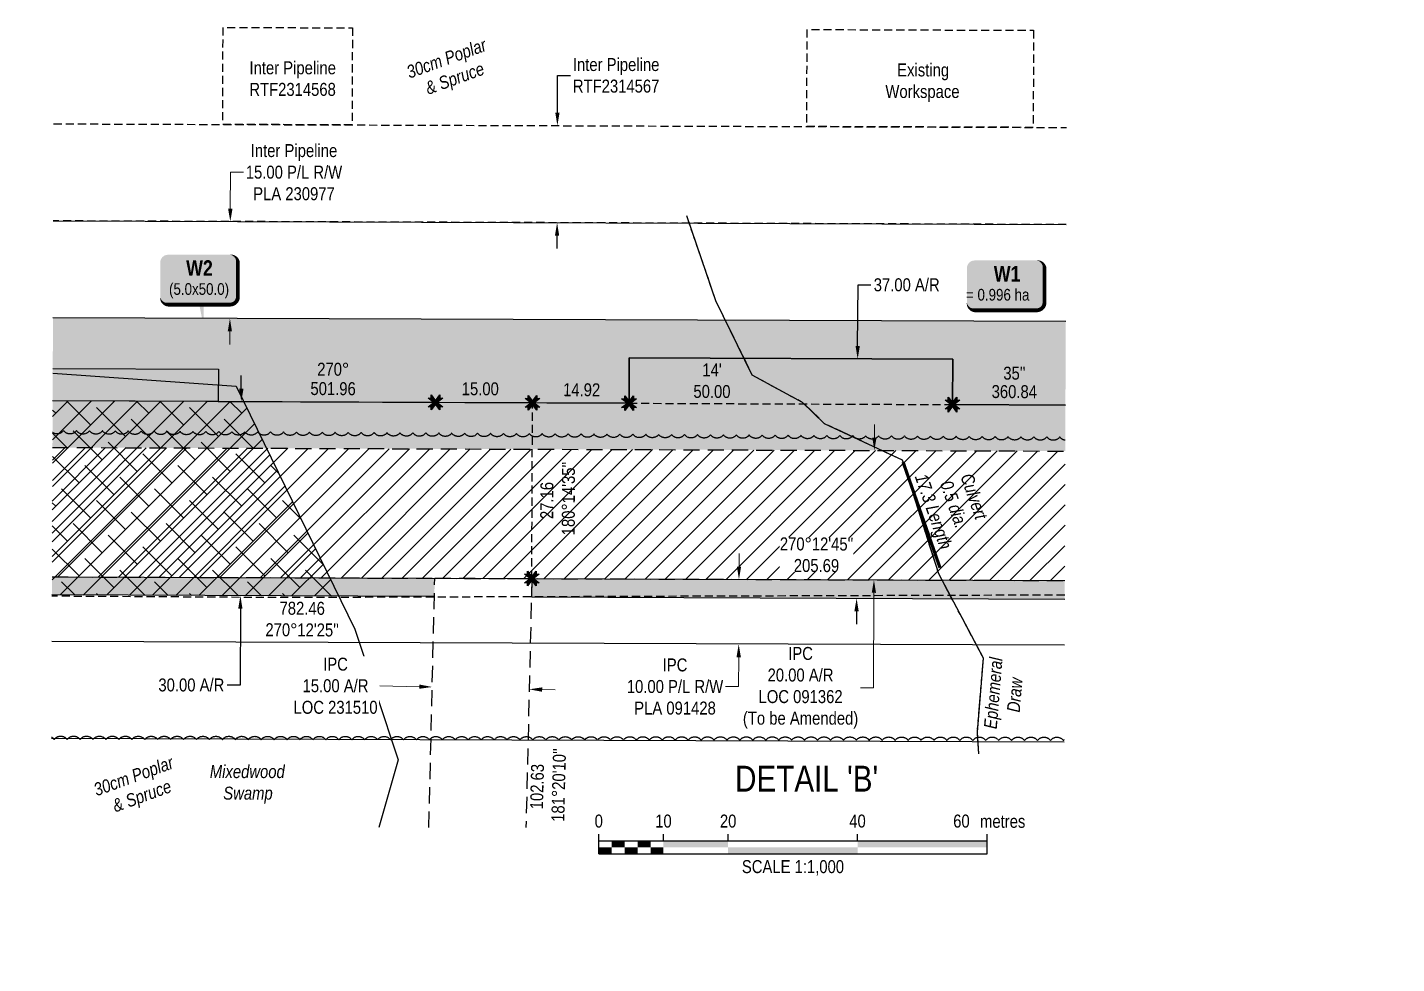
# Model space of a CAD drawing. Extents: x 395420 to 400963, y 6163329 to 6167492.
# Drawn here: x 399905 to 400963, y 6164884 to 6165607 of the extents above; entities that cross this region are included whole.
import ezdxf
from ezdxf.enums import TextEntityAlignment as Align

# ---------------------------------------------------------------- set-up
doc = ezdxf.new("R2010")
doc.units = 0
doc.header["$LTSCALE"] = 5
doc.header["$PDSIZE"] = 0.5
for name, pattern in [('0', [1, 1, 0]), ('foc-ACCESSROAD', [3.75, 2.5, -1.25]), ('foc-TOPO-ephemeral', [6.25, 3.125, -0.625, 0.625, -0.625, 0.625, -0.625]), ('foc-TRAV', [1.875, 1.25, -0.625]), ('HIDDEN2', [1.875, 1.25, -0.625]), ('UG_PIPE', [1.875, 1.25, -0.625])]:
    doc.linetypes.add(name, pattern=pattern)
doc.layers.get('Defpoints').update_dxf_attribs({"color": 9})
for name, color, linetype, lineweight in [('AS-GENERAL', 48, 'Continuous', 18), ('C-AR-T', 13, 'Continuous', 9), ('C-RW-T', 13, 'Continuous', 9), ('F-RW-T', 190, 'Continuous', 9), ('T-TEXT', 48, 'Continuous', 18)]:
    doc.layers.add(name, color=color, linetype=linetype, lineweight=lineweight)
for name, color, linetype in [('AS-PIPE-UG', 44, 'UG_PIPE'), ('C-AR', 13, 'foc-ACCESSROAD'), ('C-RW', 13, 'Continuous'), ('DETAIL-T', 7, 'Continuous'), ('F-RW', 190, 'Continuous'), ('L-BD', 7, 'Continuous'), ('L-BD1', 253, 'Continuous'), ('L-MON', 1, 'Continuous'), ('P-PROPOSED', 10, 'Continuous'), ('P-PROPOSED-EXISTING-H', 59, 'Continuous'), ('P-PROPOSED-H', 21, 'Continuous'), ('P-TEMP-BLOCKS', 250, 'Continuous'), ('P-TEMP-H', 41, 'Continuous'), ('P-TEMP_WORKSPACE', 46, 'Continuous'), ('P-TRAV', 4, 'foc-TRAV'), ('P-TXT', 4, 'Continuous'), ('T-BUSH', 110, '0'), ('T-BUSH-T', 110, 'Continuous'), ('T-DRAW', 143, 'foc-TOPO-ephemeral'), ('T-EXISTING TFA', 220, 'HIDDEN2'), ('T-EXISTING TFA-T', 220, 'Continuous'), ('T-WATER-T', 170, 'Continuous'), ('WETLAND', 143, 'Continuous')]:
    doc.layers.add(name, color=color, linetype=linetype)
doc.layers.add('NM-WETLAND-H', color=7, linetype='Continuous', true_color=0x8affff)
doc.styles.add('80', font='ARIALN.TTF', dxfattribs={"height": 10})
doc.styles.add('80CG', font='ARIALN.TTF', dxfattribs={"height": 10})
doc.styles.add('80L', font='ARIALN.TTF', dxfattribs={"height": 10})
doc.styles.add('BOLD', font='ARIALNB.TTF')
doc.styles.add('foc-LtypeFont', font='ARIALN.TTF', dxfattribs={"height": 7.35})
doc.linetypes.add('foc-TOPO-flowdirection-NOLINE', pattern='A,0,[">",foc-LtypeFont,S=0.3,R=0,X=0,Y=-0.945],-20,[">",foc-LtypeFont,S=0.3,R=0,X=0,Y=-0.945],0', length=20)
doc.dimstyles.new('Compass 5 000', dxfattribs={"dimscale": 5, "dimtxt": 9, "dimasz": 2, "dimexe": 0.2, "dimexo": 0.0625, "dimgap": 0.5, "dimtad": 0, "dimtih": 1, "dimtoh": 1, "dimzin": 0, "dimdsep": 46, "dimtxsty": '80CG', "dimcen": 0.1, "dimse1": 1, "dimse2": 1, "dimclrd": 256, "dimclrt": 256, "dimaunit": 1, "dimadec": 4, "dimazin": 0, "dimtfac": 0.06, "dimtofl": 0, "dimtmove": 0, "dimatfit": 1, "dimfxl": 0.2, "dimtolj": 1, "dimtzin": 0, "dimlwd": -1, "dimarcsym": 0})

# ---------------------------------------------------------------- blocks, each defined once
blk = doc.blocks.new('*D134')
at = {"layer": 'Defpoints', "color": 0, "transparency": 16777216}
for p in [(399602.9, 6165533.8), (400314.5, 6165531.2), (399602.7, 6165458.8)]:
    blk.add_point(p, dxfattribs=at)
at = {"layer": 'T-EXISTING TFA-T', "transparency": 16777216}
for p, q in [((400314.6, 6165541.2), (400314.7, 6165570)), ((400314.7, 6165570), (400324.7, 6165570)), ((400314.2, 6165446.2), (400314.2, 6165436.2))]:
    blk.add_line(p, q, dxfattribs=at)
for points in [[(400312.9, 6165541.2), (400316.2, 6165541.2), (400314.5, 6165531.2)], [(400312.6, 6165446.2), (400315.9, 6165446.2), (400314.3, 6165456.2)]]:
    blk.add_solid(points, dxfattribs=at)
at = {"layer": 'T-EXISTING TFA-T', "transparency": 16777216, "insert": (400359.9, 6165570), "char_height": 10, "attachment_point": 5, "style": '80CG'}
blk.add_mtext('\\A1;Inter Pipeline\\PRTF2314567', dxfattribs=at)
blk = doc.blocks.new('*U109')
h = blk.add_hatch(color=191)
edge = h.paths.add_edge_path()
edge.add_line((-24, -20), (24, -20))
edge.add_arc((24, -14), 6, 270, 360)
edge.add_line((30, -14), (30, 12.5))
edge.add_arc((24, 12.5), 6, 0, 90)
edge.add_line((24, 18.5), (-24, 18.5))
edge.add_arc((-24, 12.5), 6, 90, 180)
edge.add_line((-30, 12.5), (-30, -14))
edge.add_arc((-24, -14), 6, 180, 270)
at = {"color": 250, "flags": 128}
blk.add_lwpolyline([(-24, -20, 3, 3, 0), (24, -20, 3, 3, 0.414214), (30, -14, 3, 3, 0), (30, 12.5, 3, 0, 0.414214), (24, 18.5, 0, 0, 0), (-24, 18.5, 0, 0, 0.414214), (-30, 12.5, 0, 0, 0), (-30, -14, 0, 3, 0.414214)], format="xyseb", close=True, dxfattribs=at)
at = {"flags": 128}
blk.add_lwpolyline([(3.6, -37.3, 0, 7.5, 0), (0, 0, 0, 0, 0)], format="xyseb", dxfattribs=at)
at = {"color": 250}
for tag, p, height, style in [('TEMP_AREA_W1_001', (-9.2, 2.2), 12, 'BOLD'), ('ENTER_TEXT_001', (-30.7, -12.5), 9, '80')]:
    blk.add_attdef(tag, p, '', height=height, dxfattribs=dict(at, style=style))
blk = doc.blocks.new('*U129')
h = blk.add_hatch(color=191)
edge = h.paths.add_edge_path()
edge.add_line((-24, -20), (24, -20))
edge.add_arc((24, -14), 6, 270, 360)
edge.add_line((30, -14), (30, 12.5))
edge.add_arc((24, 12.5), 6, 0, 90)
edge.add_line((24, 18.5), (-24, 18.5))
edge.add_arc((-24, 12.5), 6, 90, 180)
edge.add_line((-30, 12.5), (-30, -14))
edge.add_arc((-24, -14), 6, 180, 270)
at = {"color": 250, "flags": 128}
blk.add_lwpolyline([(-24, -20, 3, 3, 0), (24, -20, 3, 3, 0.414214), (30, -14, 3, 3, 0), (30, 12.5, 3, 0, 0.414214), (24, 18.5, 0, 0, 0), (-24, 18.5, 0, 0, 0.414214), (-30, 12.5, 0, 0, 0), (-30, -14, 0, 3, 0.414214)], format="xyseb", close=True, dxfattribs=at)
at = {"flags": 128}
blk.add_lwpolyline([(11.9, -9.9, 0, 7.5, 0), (0, 0, 0, 0, 0)], format="xyseb", dxfattribs=at)
at = {"color": 250}
for tag, p, height, style in [('TEMP_AREA_W1_001', (-9.2, 2.2), 12, 'BOLD'), ('ENTER_TEXT_001', (-30.7, -12.5), 9, '80')]:
    blk.add_attdef(tag, p, '', height=height, dxfattribs=dict(at, style=style))
blk = doc.blocks.new('*D132')
at = {"layer": 'C-AR-T', "transparency": 16777216}
for p, q in [((400559.5, 6165290.3), (400559.5, 6165300.3)), ((400559, 6165170.4), (400558.8, 6165097)), ((400558.8, 6165097), (400548.8, 6165097))]:
    blk.add_line(p, q, dxfattribs=at)
for points in [[(400557.8, 6165290.3), (400561.1, 6165290.3), (400559.4, 6165280.3)], [(400557.4, 6165170.4), (400560.7, 6165170.3), (400559.1, 6165180.3)]]:
    blk.add_solid(points, dxfattribs=at)
at = {"layer": 'Defpoints', "color": 0, "transparency": 16777216}
for p in [(400962.9, 6165278.8), (400559.1, 6165180.3), (400962.6, 6165178.9)]:
    blk.add_point(p, dxfattribs=at)
at = {"layer": 'C-AR-T', "transparency": 16777216, "insert": (400502.4, 6165097), "char_height": 10, "attachment_point": 5, "style": '80CG'}
blk.add_mtext('\\A1;IPC\\P20.00 A/R\\PLOC 091362\\P(To be Amended)', dxfattribs=at)
blk = doc.blocks.new('*D133')
at = {"layer": 'C-AR-T', "transparency": 16777216}
for p, q in [((400207.8, 6165097.8), (400177.4, 6165098.5)), ((400302.7, 6165095.6), (400312.7, 6165095.4))]:
    blk.add_line(p, q, dxfattribs=at)
for points in [[(400207.8, 6165099.5), (400207.8, 6165096.2), (400217.8, 6165097.6)], [(400302.8, 6165097.3), (400302.7, 6165093.9), (400292.7, 6165095.8)]]:
    blk.add_solid(points, dxfattribs=at)
at = {"layer": 'Defpoints', "color": 0, "transparency": 16777216}
for p in [(400292.7, 6165095.8), (400212.8, 6164885.7), (400287.8, 6164883.9)]:
    blk.add_point(p, dxfattribs=at)
at = {"layer": 'C-AR-T', "transparency": 16777216, "insert": (400143.1, 6165098.5), "char_height": 10, "attachment_point": 5, "style": '80CG', "bg_fill": 3, "box_fill_scale": 1.1, "bg_fill_color": 256, "bg_fill_true_color": 13158600, "bg_fill_transparency": 0}
blk.add_mtext('\\A1;IPC\\P15.00 A/R\\PLOC 231510', dxfattribs=at)
blk = doc.blocks.new('*D138')
at = {"layer": 'C-RW-T', "transparency": 16777216}
for p, q in [((400454.9, 6165190.6), (400454.9, 6165200.6)), ((400454.6, 6165120.6), (400454.5, 6165097.9)), ((400454.5, 6165097.9), (400444.5, 6165097.9))]:
    blk.add_line(p, q, dxfattribs=at)
for points in [[(400453.2, 6165190.6), (400456.5, 6165190.6), (400454.8, 6165180.6)], [(400452.9, 6165120.6), (400456.3, 6165120.6), (400454.6, 6165130.6)]]:
    blk.add_solid(points, dxfattribs=at)
at = {"layer": 'Defpoints', "color": 0, "transparency": 16777216}
for p in [(400129.8, 6165181.9), (400454.8, 6165180.6), (400129.6, 6165131.8)]:
    blk.add_point(p, dxfattribs=at)
at = {"layer": 'C-RW-T', "transparency": 16777216, "insert": (400405.4, 6165097.9), "char_height": 10, "attachment_point": 5, "style": '80CG', "bg_fill": 3, "box_fill_scale": 1.1, "bg_fill_color": 256, "bg_fill_true_color": 13158600, "bg_fill_transparency": 0}
blk.add_mtext('\\A1;IPC\\P10.00 P/L R/W^JPLA 091428', dxfattribs=at)
blk = doc.blocks.new('*D135')
at = {"layer": 'Defpoints', "color": 0, "transparency": 16777216}
for p in [(399187.9, 6165460.3), (400061.8, 6165457.1), (399187.6, 6165385.3)]:
    blk.add_point(p, dxfattribs=at)
at = {"layer": 'F-RW-T', "transparency": 16777216}
for p, q in [((400061.8, 6165467.1), (400061.9, 6165495.2)), ((400061.9, 6165495.2), (400071.9, 6165495.2)), ((400061.5, 6165372.2), (400061.4, 6165362.2))]:
    blk.add_line(p, q, dxfattribs=at)
for points in [[(400060.1, 6165467.1), (400063.5, 6165467.1), (400061.8, 6165457.1)], [(400059.8, 6165372.2), (400063.1, 6165372.2), (400061.5, 6165382.2)]]:
    blk.add_solid(points, dxfattribs=at)
at = {"layer": 'F-RW-T', "transparency": 16777216, "insert": (400111, 6165495.2), "char_height": 10, "attachment_point": 5, "style": '80CG'}
blk.add_mtext('\\A1;Inter Pipeline\\P15.00 P/L R/W^JPLA 230977', dxfattribs=at)
blk = doc.blocks.new('*D136')
at = {"layer": 'Defpoints', "color": 0, "transparency": 16777216}
for p in [(400426.4, 6165316.6), (400069.6, 6165168.1), (400425.8, 6165166.6)]:
    blk.add_point(p, dxfattribs=at)
at = {"layer": 'P-TXT', "transparency": 16777216}
for p, q in [((400070.3, 6165328.1), (400070.3, 6165338.1)), ((400069.6, 6165158.1), (400069.3, 6165099.1)), ((400069.3, 6165099.1), (400059.3, 6165099.1))]:
    blk.add_line(p, q, dxfattribs=at)
for points in [[(400068.6, 6165328.1), (400072, 6165328.1), (400070.3, 6165318.1)], [(400067.9, 6165158.1), (400071.2, 6165158.1), (400069.6, 6165168.1)]]:
    blk.add_solid(points, dxfattribs=at)
at = {"layer": 'P-TXT', "transparency": 16777216, "insert": (400031.7, 6165099.1), "char_height": 10, "attachment_point": 5, "style": '80CG'}
blk.add_mtext('\\A1;30.00 A/R', dxfattribs=at)
blk = doc.blocks.new('*D137')
at = {"layer": 'Defpoints', "color": 0, "transparency": 16777216}
for p in [(400526.3, 6165351.1), (400546.5, 6165351), (400525.5, 6165166.2)]:
    blk.add_point(p, dxfattribs=at)
at = {"layer": 'P-TXT', "transparency": 16777216}
for p, q in [((400546.5, 6165361), (400546.8, 6165408.2)), ((400546.8, 6165408.2), (400556.8, 6165408.2)), ((400545.7, 6165156.1), (400545.6, 6165146.1))]:
    blk.add_line(p, q, dxfattribs=at)
for points in [[(400544.9, 6165361), (400548.2, 6165361), (400546.5, 6165351)], [(400544, 6165156.1), (400547.3, 6165156.1), (400545.7, 6165166.1)]]:
    blk.add_solid(points, dxfattribs=at)
at = {"layer": 'P-TXT', "transparency": 16777216, "insert": (400584.4, 6165408.2), "char_height": 10, "attachment_point": 5, "style": '80CG'}
blk.add_mtext('\\A1;37.00 A/R', dxfattribs=at)
blk = doc.blocks.new('TEMP')
h = blk.add_hatch(color=255)
h.dxf.hatch_style = 1
h.paths.add_polyline_path([(0, 0.25), (-0.67, 1.15), (-0.67, 0.67), (-1.15, 0.67), (-0.25, 0), (-1.15, -0.67), (-0.67, -0.67), (-0.67, -1.15), (0, -0.25), (0.67, -1.15), (0.67, -0.67), (1.15, -0.67), (0.25, 0), (1.15, 0.67), (0.67, 0.67), (0.67, 1.15)])
h.paths.add_polyline_path([(0.57, 0.85), (0.57, 0.57), (0.85, 0.57), (0.08, 0), (0.85, -0.57), (0.57, -0.57), (0.57, -0.85), (0, -0.08), (-0.57, -0.85), (-0.57, -0.57), (-0.85, -0.57), (-0.08, 0), (-0.85, 0.57), (-0.57, 0.57), (-0.57, 0.85), (0, 0.08)], flags=16)
h = blk.add_hatch(color=1)
h.dxf.hatch_style = 1
h.paths.add_polyline_path([(0, 0.08), (-0.57, 0.85), (-0.57, 0.57), (-0.85, 0.57), (-0.08, 0), (-0.85, -0.57), (-0.57, -0.57), (-0.57, -0.85), (0, -0.08), (0.57, -0.85), (0.57, -0.57), (0.85, -0.57), (0.08, 0), (0.85, 0.57), (0.57, 0.57), (0.57, 0.85)])
at = {"color": 1}
for p, q in [((-0.08, 0), (0.08, 0)), ((0, 0.08), (0, -0.08))]:
    blk.add_line(p, q, dxfattribs=at)
at = {"color": 255, "flags": 128}
blk.add_lwpolyline([(-0.25, 0), (-1.15, 0.67), (-0.67, 0.67), (-0.67, 1.15), (0, 0.25), (0.67, 1.15), (0.67, 0.67), (1.15, 0.67), (0.25, 0), (1.15, -0.67), (0.67, -0.67), (0.67, -1.15), (0, -0.25), (-0.67, -1.15), (-0.67, -0.67), (-1.15, -0.67)], close=True, dxfattribs=at)
at = {"color": 1, "flags": 128}
blk.add_lwpolyline([(-0.08, 0), (-0.85, 0.57), (-0.57, 0.57), (-0.57, 0.85), (0, 0.08), (0.57, 0.85), (0.57, 0.57), (0.85, 0.57), (0.08, 0), (0.85, -0.57), (0.57, -0.57), (0.57, -0.85), (0, -0.08), (-0.57, -0.85), (-0.57, -0.57), (-0.85, -0.57)], close=True, dxfattribs=at)
blk = doc.blocks.new('*U31')
at = {"color": 0}
for p, q in [((-150, 0), (-150, 15)), ((-100, 10), (-100, 15)), ((-50, 10), (-50, 15)), ((50, 10), (50, 15)), ((150.2, 0), (150.2, 15)), ((-150, 10), (150.2, 10)), ((-150, 0), (150.2, 0))]:
    blk.add_line(p, q, dxfattribs=at)
for points in [[(-150, 5), (-140, 5), (-150, 0), (-140, 0)], [(-140, 10), (-130, 10), (-140, 5), (-130, 5)], [(-130, 5), (-120, 5), (-130, 0), (-120, 0)], [(-120, 10), (-110, 10), (-120, 5), (-110, 5)], [(-110, 5), (-100, 5), (-110, 0), (-100, 0)], [(-100, 10), (-50, 10), (-100, 5), (-50, 5)], [(-50, 5), (50, 5), (-50, 0), (50, 0)], [(50, 10), (150.2, 10), (50, 5), (150.2, 5)]]:
    blk.add_solid(points, dxfattribs=at)
at = {"color": 0, "style": '80'}
blk.add_text('metres', height=10, dxfattribs=at).set_placement((162.2, 20), align=Align.CENTER)
at = {"color": 0, "char_height": 10, "style": '80'}
for s, insert, attachment_point in [('0', (-150, 30.2), 2), ('10', (-100, 30.2), 2), ('20', (-50, 30.2), 2), ('40', (50, 30.2), 2), ('60', (136.7, 30.2), 3), ('SCALE 1:1,000', (0.1, -5), 2)]:
    blk.add_mtext(s, dxfattribs=dict(at, insert=insert, attachment_point=attachment_point))

msp = doc.modelspace()

# ---------------------------------------------------------------- hatches: boundary and pattern name
at = {"layer": 'NM-WETLAND-H'}
h = msp.add_hatch(dxfattribs=at)
h.set_pattern_fill('ANSI38', color=256, scale=3.998464)
h.set_pattern_definition([(45, (9408.897, 6904.751), (-8.976807703, 8.976807703), []), (135, (9408.897, 6904.751), (-26.930423108, 8.976807703), [31.737808, -19.0426848])])
h.paths.add_polyline_path([(399924.539, 6165318.688), (399923.996, 6165168.747), (400145.39, 6165167.805), (400072.091, 6165318.06)])
at = {"layer": 'P-PROPOSED-EXISTING-H'}
h = msp.add_hatch(dxfattribs=at)
h.set_pattern_fill('ANSI31', color=256, scale=3.498656)
h.set_pattern_definition([(45, (9408.897, 6904.751), (-7.85470674, 7.85470674), [])])
h.paths.add_polyline_path([(400706.561, 6165179.897), (400706.923, 6165279.777), (399924.408, 6165282.611), (399924.047, 6165182.732)])
at = {"layer": 'P-PROPOSED-H'}
h = msp.add_hatch(color=256, dxfattribs=at)
h.dxf.hatch_style = 1
h.paths.add_polyline_path([(400706.923, 6165279.777), (400707.052, 6165315.36), (400619.794, 6165315.731), (400619.943, 6165350.717), (400370.041, 6165351.78), (400369.892, 6165316.794), (399924.539, 6165318.688), (399924.408, 6165282.611)])
h = msp.add_hatch(color=256, dxfattribs=at)
h.dxf.hatch_style = 1
h.paths.add_polyline_path([(399924.046, 6165182.703), (399923.996, 6165168.747), (400219.431, 6165167.49), (400219.761, 6165181.638)])
h.paths.add_polyline_path([(400706.509, 6165165.418), (400706.561, 6165179.885), (400294.747, 6165181.368), (400294.415, 6165167.171)])
at = {"layer": 'P-TEMP-H'}
h = msp.add_hatch(color=256, dxfattribs=at)
h.dxf.hatch_style = 1
h.paths.add_polyline_path([(400707.052, 6165315.36), (400707.286, 6165379.823), (399924.771, 6165382.658), (399924.63, 6165343.678), (400052.552, 6165343.134), (400052.446, 6165318.144), (400369.892, 6165316.794), (400370.041, 6165351.78), (400619.943, 6165350.717), (400619.794, 6165315.731)])
h = msp.add_hatch(color=256, dxfattribs=at)
h.dxf.hatch_style = 1
h.paths.add_polyline_path([(399924.63, 6165343.678), (399924.539, 6165318.688), (400052.446, 6165318.144), (400052.552, 6165343.134)])

# ---------------------------------------------------------------- linework, layer by layer
at = {"layer": 'AS-GENERAL', "const_width": 2.499, "flags": 128}
msp.add_lwpolyline([(400581.607, 6165271.338), (400610.117, 6165189.733)], dxfattribs=at)
at = {"layer": 'AS-PIPE-UG', "flags": 128}
msp.add_lwpolyline([(400706.521, 6165168.589), (400100.752, 6165166.623), (399923.992, 6165167.714)], dxfattribs=at)
at = {"layer": 'C-AR', "flags": 128}
for points in [[(399924.408, 6165282.611), (400706.923, 6165279.777)], [(399924.046, 6165182.65), (400706.561, 6165179.816)]]:
    msp.add_lwpolyline(points, dxfattribs=at)
at = {"layer": 'C-AR'}
msp.add_lwpolyline([(400215.258, 6164988.938), (400219.762, 6165181.661), (400294.747, 6165181.389), (400290.249, 6164988.938)], dxfattribs=at)
at = {"layer": 'C-RW'}
for points in [[(399924.047, 6165182.732), (400706.561, 6165179.897)], [(400706.38, 6165129.835), (399923.865, 6165132.67)], [(400706.109, 6165054.864), (399923.594, 6165057.699)]]:
    msp.add_lwpolyline(points, dxfattribs=at)
at = {"layer": 'F-RW'}
for points in [[(399925.042, 6165457.627), (400707.557, 6165454.793)], [(400707.286, 6165379.823), (399924.771, 6165382.658)]]:
    msp.add_lwpolyline(points, dxfattribs=at)
at = {"layer": 'P-PROPOSED', "flags": 128}
for points in [[(400707.052, 6165315.36), (400619.794, 6165315.731), (400619.943, 6165350.717), (400370.041, 6165351.78), (400369.892, 6165316.794), (400297.905, 6165317.1), (400220.34, 6165317.43), (399924.539, 6165318.688)], [(400294.724, 6165181.389), (400294.39, 6165167.171), (400706.509, 6165165.418)], [(400219.431, 6165167.49), (399923.996, 6165168.747)]]:
    msp.add_lwpolyline(points, dxfattribs=at)
at = {"layer": 'P-TEMP_WORKSPACE', "flags": 128}
for points in [[(400707.286, 6165379.823), (399924.771, 6165382.658)], [(399924.63, 6165343.678), (400052.552, 6165343.134), (400052.446, 6165318.144), (400369.892, 6165316.794), (400370.041, 6165351.78), (400619.943, 6165350.717), (400619.794, 6165315.731), (400707.052, 6165315.36)], [(399924.63, 6165343.678), (400052.552, 6165343.134), (400052.446, 6165318.144), (399924.539, 6165318.688)]]:
    msp.add_lwpolyline(points, dxfattribs=at)
at = {"layer": 'P-TRAV', "flags": 128}
for points in [[(400294.724, 6165181.389), (400295.301, 6165317.111)], [(400369.892, 6165316.794), (400619.794, 6165315.731)]]:
    msp.add_lwpolyline(points, dxfattribs=at)
at = {"layer": 'T-BUSH', "flags": 128}
for points in [[(400706.954, 6165288.152, -0.21465828), (400702.667, 6165290.741, -0.52056705), (400692.671, 6165290.805, -0.52056705), (400682.675, 6165290.869, -0.52056705), (400672.679, 6165290.933, -0.52056705), (400662.683, 6165290.997, -0.52056705), (400652.687, 6165291.061, -0.52056705), (400642.691, 6165291.125, -0.52056705), (400632.695, 6165291.189, -0.52056705), (400622.699, 6165291.253, -0.52056705), (400612.703, 6165291.317, -0.52056705), (400602.707, 6165291.381, -0.52056705), (400592.711, 6165291.445, -0.52056705), (400582.715, 6165291.509, -0.52056705), (400572.719, 6165291.572, -0.52056705), (400562.724, 6165291.636, -0.52056705), (400552.728, 6165291.7, -0.52056705), (400542.732, 6165291.764, -0.52056705), (400532.736, 6165291.828, -0.52056705), (400522.74, 6165291.892, -0.52056705), (400512.744, 6165291.956, -0.52056705), (400502.748, 6165292.02, -0.52056705), (400492.752, 6165292.084, -0.52056705), (400482.756, 6165292.148, -0.52056705), (400472.76, 6165292.212, -0.52056705), (400462.764, 6165292.276, -0.52056705), (400452.768, 6165292.34, -0.52056705), (400442.772, 6165292.404, -0.52056705), (400432.776, 6165292.467, -0.52056705), (400422.78, 6165292.531, -0.52056705), (400412.784, 6165292.595, -0.52056705), (400402.788, 6165292.659, -0.52056705), (400392.792, 6165292.723, -0.52056705), (400382.796, 6165292.787, -0.52056705), (400372.8, 6165292.851, -0.52056705), (400362.804, 6165292.915, -0.52056705), (400352.808, 6165292.979, -0.52056705), (400342.812, 6165293.043, -0.52056705), (400332.817, 6165293.107, -0.52056705), (400322.821, 6165293.171, -0.52056705), (400312.825, 6165293.235, -0.52056705), (400302.829, 6165293.299, -0.52056705), (400292.833, 6165293.363, -0.52056705), (400282.837, 6165293.426, -0.52056705), (400272.841, 6165293.49, -0.52056705), (400262.845, 6165293.554, -0.52056705), (400252.849, 6165293.618, -0.52056705), (400242.853, 6165293.682, -0.52056705), (400232.857, 6165293.746, -0.52056705), (400222.861, 6165293.81, -0.52056705), (400212.865, 6165293.874, -0.52056705), (400202.869, 6165293.938, -0.52056705), (400192.873, 6165294.002, -0.52056705), (400182.877, 6165294.066, -0.52056705), (400172.881, 6165294.13, -0.52056705), (400162.885, 6165294.194, -0.52056705), (400152.889, 6165294.258, -0.52056705), (400142.893, 6165294.321, -0.52056705), (400132.897, 6165294.385, -0.52056705), (400122.901, 6165294.449, -0.52056705), (400112.906, 6165294.513, -0.52056705), (400102.91, 6165294.577, -0.52056705), (400092.914, 6165294.641, -0.52056705), (400082.918, 6165294.705, -0.52056705), (400072.922, 6165294.769, -0.52056705), (400062.926, 6165294.833, -0.52056705), (400052.93, 6165294.897, -0.52056705), (400042.934, 6165294.961, -0.52056705), (400032.938, 6165295.025, -0.52056705), (400022.942, 6165295.089, -0.52056705), (400012.946, 6165295.153, -0.52056705), (400002.95, 6165295.217, -0.52056705), (399992.954, 6165295.28, -0.52056705), (399982.958, 6165295.344, -0.52056705), (399972.962, 6165295.408, -0.52056705), (399962.966, 6165295.472, -0.52056705), (399952.97, 6165295.536, -0.52056705), (399942.974, 6165295.6, -0.52056705), (399932.978, 6165295.664, -0.41543173), (399924.45, 6165294.235)], [(399923.598, 6165058.923, -0.11855311), (399925.734, 6165057.031, -0.52056705), (399935.73, 6165057.021, -0.52056705), (399945.726, 6165057.011, -0.52056705), (399955.722, 6165057, -0.52056705), (399965.718, 6165056.99, -0.52056705), (399975.715, 6165056.98, -0.52056705), (399985.711, 6165056.969, -0.52056705), (399995.707, 6165056.959, -0.52056705), (400005.703, 6165056.949, -0.52056705), (400015.699, 6165056.938, -0.52056705), (400025.695, 6165056.928, -0.52056705), (400035.692, 6165056.918, -0.52056705), (400045.688, 6165056.907, -0.52056705), (400055.684, 6165056.897, -0.52056705), (400065.68, 6165056.887, -0.52056705), (400075.676, 6165056.876, -0.52056705), (400085.672, 6165056.866, -0.52056705), (400095.669, 6165056.856, -0.52056705), (400105.665, 6165056.845, -0.52056705), (400115.661, 6165056.835, -0.52056705), (400125.657, 6165056.825, -0.52056705), (400135.653, 6165056.814, -0.52056705), (400145.649, 6165056.804, -0.52056705), (400155.645, 6165056.794, -0.52056705), (400165.642, 6165056.783, -0.52056705), (400175.638, 6165056.773, -0.52056705), (400185.634, 6165056.763, -0.52056705), (400195.63, 6165056.752, -0.52056705), (400205.626, 6165056.742, -0.52056705), (400215.622, 6165056.732, -0.52056705), (400225.619, 6165056.722, -0.52056705), (400235.615, 6165056.711, -0.52056705), (400245.611, 6165056.701, -0.52056705), (400255.607, 6165056.691, -0.52056705), (400265.603, 6165056.68, -0.52056705), (400275.599, 6165056.67, -0.52056705), (400285.595, 6165056.66, -0.52056705), (400295.592, 6165056.649, -0.52056705), (400305.588, 6165056.639, -0.52056705), (400315.584, 6165056.629, -0.52056705), (400325.58, 6165056.618, -0.52056705), (400335.576, 6165056.608, -0.52056705), (400345.572, 6165056.598, -0.52056705), (400355.569, 6165056.587, -0.52056705), (400365.565, 6165056.577, -0.52056705), (400375.561, 6165056.567, -0.52056705), (400385.557, 6165056.556, -0.52056705), (400395.553, 6165056.546, -0.52056705), (400405.549, 6165056.536, -0.52056705), (400415.545, 6165056.525, -0.52056705), (400425.542, 6165056.515, -0.52056705), (400435.538, 6165056.505, -0.52056705), (400445.534, 6165056.494, -0.52056705), (400455.53, 6165056.484, -0.52056705), (400465.526, 6165056.474, -0.52056705), (400475.522, 6165056.463, -0.52056705), (400485.519, 6165056.453, -0.52056705), (400495.515, 6165056.443, -0.52056705), (400505.511, 6165056.432, -0.52056705), (400515.507, 6165056.422, -0.52056705), (400525.503, 6165056.412, -0.52056705), (400535.499, 6165056.401, -0.52056705), (400545.495, 6165056.391, -0.52056705), (400555.492, 6165056.381, -0.52056705), (400565.488, 6165056.37, -0.52056705), (400575.484, 6165056.36, -0.52056705), (400585.48, 6165056.35, -0.52056705), (400595.476, 6165056.339, -0.52056705), (400605.472, 6165056.329, -0.52056705), (400615.469, 6165056.319, -0.52056705), (400625.465, 6165056.308, -0.52056705), (400635.461, 6165056.298, -0.52056705), (400645.457, 6165056.288, -0.52056705), (400655.453, 6165056.277, -0.52056705), (400665.449, 6165056.267, -0.52056705), (400675.445, 6165056.257, -0.52056705), (400685.442, 6165056.246, -0.52056705), (400695.438, 6165056.236, -0.52056705), (400705.434, 6165056.226, -0.04354576), (400706.116, 6165057.038, -0.04354576)]]:
    msp.add_lwpolyline(points, format="xyb", dxfattribs=at)
at = {"layer": 'T-DRAW', "flags": 128}
msp.add_lwpolyline([(400640.192, 6165045.923), (400638.982, 6165062.623), (400643.657, 6165119.803), (400609.137, 6165185.043), (400581.222, 6165272.803), (400521.017, 6165300.978), (400503.847, 6165317.393), (400465.102, 6165338.453), (400437.002, 6165395.788), (400414.445, 6165461.489)], dxfattribs=at)
at = {"layer": 'T-DRAW', "linetype": 'foc-TOPO-flowdirection-NOLINE', "flags": 128}
msp.add_lwpolyline([(400640.192, 6165045.923), (400638.982, 6165062.623), (400643.657, 6165119.803), (400609.137, 6165185.043), (400581.222, 6165272.803), (400521.017, 6165300.978), (400503.847, 6165317.393), (400465.102, 6165338.453), (400437.002, 6165395.788), (400414.445, 6165461.489)], dxfattribs=at)
at = {"layer": 'T-EXISTING TFA', "flags": 128}
for points in [[(400156.149, 6165606.731), (400155.877, 6165531.761), (400055.918, 6165532.123), (400056.19, 6165607.093), (400156.149, 6165606.731)], [(400682.411, 6165604.824), (400682.14, 6165529.855), (400507.211, 6165530.489), (400507.483, 6165605.458), (400682.411, 6165604.824)]]:
    msp.add_lwpolyline(points, close=True, dxfattribs=at)
for points in [[(399925.314, 6165532.596), (400707.829, 6165529.762)], [(400707.557, 6165454.793), (399925.042, 6165457.627)]]:
    msp.add_lwpolyline(points, dxfattribs=at)
at = {"layer": 'WETLAND'}
msp.add_lwpolyline([(399924.616, 6165339.913), (400066.233, 6165330.069), (400157.897, 6165142.167), (400191.487, 6165041.399), (400176.583, 6164988.938)], dxfattribs=at)

# ---------------------------------------------------------------- block references
at = {"layer": 'DETAIL-T', "xscale": 0.999616, "yscale": 0.999616, "zscale": 0.999616}
msp.add_blockref('*U31', (400496.427, 6164968.825), dxfattribs=at)
at = {"layer": 'L-MON', "xscale": 4.99808, "yscale": 4.99808, "zscale": 4.99808}
for p in [(400220.34, 6165317.43), (400295.301, 6165317.111), (400369.892, 6165316.794), (400619.794, 6165315.731)]:
    msp.add_blockref('TEMP', p, dxfattribs=at)
at = {"layer": 'P-TEMP-BLOCKS'}
ref = msp.add_blockref('*U109', (400037.662, 6165412.965), dxfattribs=dict(at, xscale=0.999616, yscale=0.999616, zscale=4.99808))
ref.add_attrib('TEMP_AREA_W1_001', 'W2', (400027.68, 6165415.208), dxfattribs={"layer": '0', "color": 250, "height": 11.9954, "style": 'BOLD'})
ref.add_attrib('ENTER_TEXT_001', '(5.0x50.0)', (400014.462, 6165400.499), dxfattribs={"layer": '0', "color": 250, "height": 8.9965, "style": '80'})
at = {"layer": 'P-TEMP-BLOCKS', "xscale": 0.999616, "yscale": 0.999616, "zscale": 0.999616}
msp.add_blockref('*U129', (400660.896, 6165408.572), dxfattribs=at).add_auto_attribs({'TEMP_AREA_W1_001': 'W1', 'ENTER_TEXT_001': '= 0.996 ha'})

# ---------------------------------------------------------------- texts
at = {"layer": 'DETAIL-T', "color": 3, "insert": (400507.082, 6165026.751), "char_height": 19.9923, "width": 223.77206, "attachment_point": 5, "style": '80CG'}
msp.add_mtext("DETAIL 'B'", dxfattribs=at)
at = {"layer": 'L-BD', "insert": (400117.377, 6165163.391), "char_height": 9.99616, "width": 56.28574, "attachment_point": 2, "rotation": 359.7925, "style": '80L'}
msp.add_mtext("782.46 \\P270°12'25''", dxfattribs=at)
at = {"layer": 'L-BD1', "style": '80L'}
for s, p in [('270°', (400141.297, 6165343.046)), ("35''", (400667.612, 6165339.984)), ('501.96', (400141.233, 6165328.052)), ('360.84', (400667.551, 6165325.739))]:
    msp.add_text(s, height=9.9962, rotation=359.7563, dxfattribs=at).set_placement(p, align=Align.MIDDLE)
for s, p in [('15.00', (400240.58, 6165322.998)), ('14.92', (400318.915, 6165322.239))]:
    msp.add_text(s, height=9.9962, rotation=359.7563, dxfattribs=at).set_placement(p)
at = {"layer": 'L-BD1', "attachment_point": 2, "style": '80L'}
for s, insert, char_height, width, rotation in [("14'\\P50.00", (400434.026, 6165347.523), 9.9962, 28.19285, 359.7563), ("27.16\\P 180°14'35''", (400301.333, 6165241.645), 9.99616, 59.47006, 89.7563), ("102.63\\P 181°20'10''", (400293.808, 6165020.737), 9.99616, 59.47006, 88.6637)]:
    msp.add_mtext(s, dxfattribs=dict(at, insert=insert, char_height=char_height, width=width, rotation=rotation))
at = {"layer": 'T-EXISTING TFA-T', "char_height": 9.99616, "attachment_point": 1, "style": '80L'}
for s, insert in [('\\pi2.6328;Inter Pipeline\\P\\pi2.5407;RTF2314568', (400073.959, 6165580.864)), ('\\pi16.059;Existing\\P\\pi6.949;Workspace', (400561.01, 6165579.234))]:
    msp.add_mtext_dynamic_manual_height_columns(s, width=70.52013, gutter_width=50, heights=[0], dxfattribs=dict(at, insert=insert))
at = {"layer": 'T-TEXT', "insert": (400622.466, 6165300.022), "char_height": 9.99616, "attachment_point": 1, "rotation": 289.257671, "style": '80L'}
msp.add_mtext_dynamic_manual_height_columns('\\pi38.572;{\\fArial Narrow|b0|i1|c0|p34;Culvert \\P\\pi38.599;0.5 dia.\\P\\pi27.151;17.3 Length}', width=112.81968, gutter_width=50, heights=[0], dxfattribs=at)
at = {"layer": 'T-WATER-T', "insert": (400643.973, 6165065.347), "char_height": 9.99616, "attachment_point": 1, "rotation": 85.32593, "style": '80L'}
msp.add_mtext_dynamic_manual_height_columns('\\pi0.33688;{\\fArial Narrow|b0|i1|c0|p34;Ephemeral \\P\\pi14.598;Draw}', width=55.97995, gutter_width=50, heights=[0], dxfattribs=at)
at = {"layer": 'WETLAND', "insert": (400041.027, 6165037.249), "char_height": 9.99616, "attachment_point": 1, "style": '80L'}
msp.add_mtext_dynamic_manual_height_columns('\\pi4.9437;{\\fArial Narrow|b0|i1|c0|p34;Mixedwood \\P\\pi15.346;Swamp}', width=67.81194, gutter_width=50, heights=[0], dxfattribs=at)

# ---------------------------------------------------------------- dimensions: what is measured, and where the dimension line sits
at = {"layer": 'F-RW-T'}
dim = msp.add_linear_dim(base=(400061.767, 6165457.132), p1=(399187.601, 6165385.324), p2=(399187.872, 6165460.298), angle=89.792452, text='Inter Pipeline\\P15.00 P/L R/W^JPLA 230977', dimstyle='Compass 5 000', dxfattribs=at)
dim.commit()
dim.dimension.update_dxf_attribs({"geometry": '*D135', "text_midpoint": (400110.991, 6165495.232), "dimtype": 161})
at = {"layer": 'T-EXISTING TFA-T'}
dim = msp.add_linear_dim(base=(400314.542, 6165531.187), p1=(399602.659, 6165458.795), p2=(399602.93, 6165533.764), angle=89.792452, text='Inter Pipeline\\PRTF2314567', dimstyle='Compass 5 000', dxfattribs=at)
dim.commit()
dim.dimension.update_dxf_attribs({"geometry": '*D134', "text_midpoint": (400359.9, 6165569.961), "dimtype": 161})

# ---------------------------------------------------------------- next in the draw order: texts
at = {"layer": 'L-BD', "insert": (400514.784, 6165213.06), "char_height": 9.99616, "width": 56.78913, "attachment_point": 2, "rotation": 359.7879, "style": '80L', "bg_fill": 3, "box_fill_scale": 1, "bg_fill_color": 256, "bg_fill_transparency": 0}
msp.add_mtext("270°12'45''\\P205.69 ", dxfattribs=at)
at = {"layer": 'T-BUSH-T', "char_height": 9.99616, "attachment_point": 1, "rotation": 20, "style": '80L', "bg_fill": 3, "box_fill_scale": 1.15, "bg_fill_color": 256, "bg_fill_true_color": 256, "bg_fill_transparency": 0}
for insert in [(400196.52, 6165576.731), (399954.761, 6165022.414)]:
    msp.add_mtext_dynamic_manual_height_columns('\\pi0.3762;{\\fArial Narrow|b0|i1|c0|p34;30cm Poplar \\P\\pi9.745;& Spruce}', width=65.40696, gutter_width=100, heights=[0], dxfattribs=dict(at, insert=insert))

# ---------------------------------------------------------------- next in the draw order: dimensions: what is measured, and where the dimension line sits
at = {"layer": 'C-AR-T'}
dim = msp.add_linear_dim(base=(400292.748, 6165095.838), p1=(400212.844, 6164885.666), p2=(400287.795, 6164883.914), angle=358.6611, text='IPC\\P15.00 A/R\\PLOC 231510', dimstyle='Compass 5 000', override={"dimtfill": 1}, dxfattribs=at)
dim.commit()
dim.dimension.update_dxf_attribs({"geometry": '*D133', "text_midpoint": (400143.127, 6165098.534), "dimtype": 161})

# ---------------------------------------------------------------- next in the draw order: dimensions: what is measured, and where the dimension line sits
dim = msp.add_linear_dim(base=(400559.057, 6165180.35), p1=(400962.926, 6165278.849), p2=(400962.564, 6165178.888), angle=269.792452, text='IPC\\P20.00 A/R\\PLOC 091362\\P(To be Amended)', dimstyle='Compass 5 000', dxfattribs=at)
dim.commit()
dim.dimension.update_dxf_attribs({"geometry": '*D132', "text_midpoint": (400502.374, 6165097.032), "dimtype": 161})
at = {"layer": 'P-TXT'}
dim = msp.add_linear_dim(base=(400546.507, 6165351.029), p1=(400525.5, 6165166.188), p2=(400526.286, 6165351.115), angle=89.756302, text='37.00 A/R', dimstyle='Compass 5 000', dxfattribs=at)
dim.commit()
dim.dimension.update_dxf_attribs({"geometry": '*D137', "text_midpoint": (400584.417, 6165408.213), "dimtype": 161})

# ---------------------------------------------------------------- next in the draw order: dimensions: what is measured, and where the dimension line sits
at = {"layer": 'C-RW-T'}
dim = msp.add_linear_dim(base=(400454.823, 6165180.638), p1=(400129.607, 6165131.827), p2=(400129.8, 6165181.89), angle=89.779329, text='IPC\\P10.00 P/L R/W^JPLA 091428', dimstyle='Compass 5 000', override={"dimtfill": 1}, dxfattribs=at)
dim.commit()
dim.dimension.update_dxf_attribs({"geometry": '*D138', "text_midpoint": (400405.418, 6165097.886), "dimtype": 161})

# ---------------------------------------------------------------- next in the draw order: block references
at = {"layer": 'L-MON', "xscale": 4.99808, "yscale": 4.99808, "zscale": 4.99808}
msp.add_blockref('TEMP', (400294.724, 6165181.389), dxfattribs=at)

# ---------------------------------------------------------------- next in the draw order: dimensions: what is measured, and where the dimension line sits
at = {"layer": 'P-TXT'}
dim = msp.add_linear_dim(base=(400069.625, 6165168.127), p1=(400426.407, 6165316.553), p2=(400425.77, 6165166.612), angle=269.756302, text='30.00 A/R', dimstyle='Compass 5 000', dxfattribs=at)
dim.commit()
dim.dimension.update_dxf_attribs({"geometry": '*D136', "text_midpoint": (400031.664, 6165099.073), "dimtype": 161})

doc.saveas('drawing.dxf')
